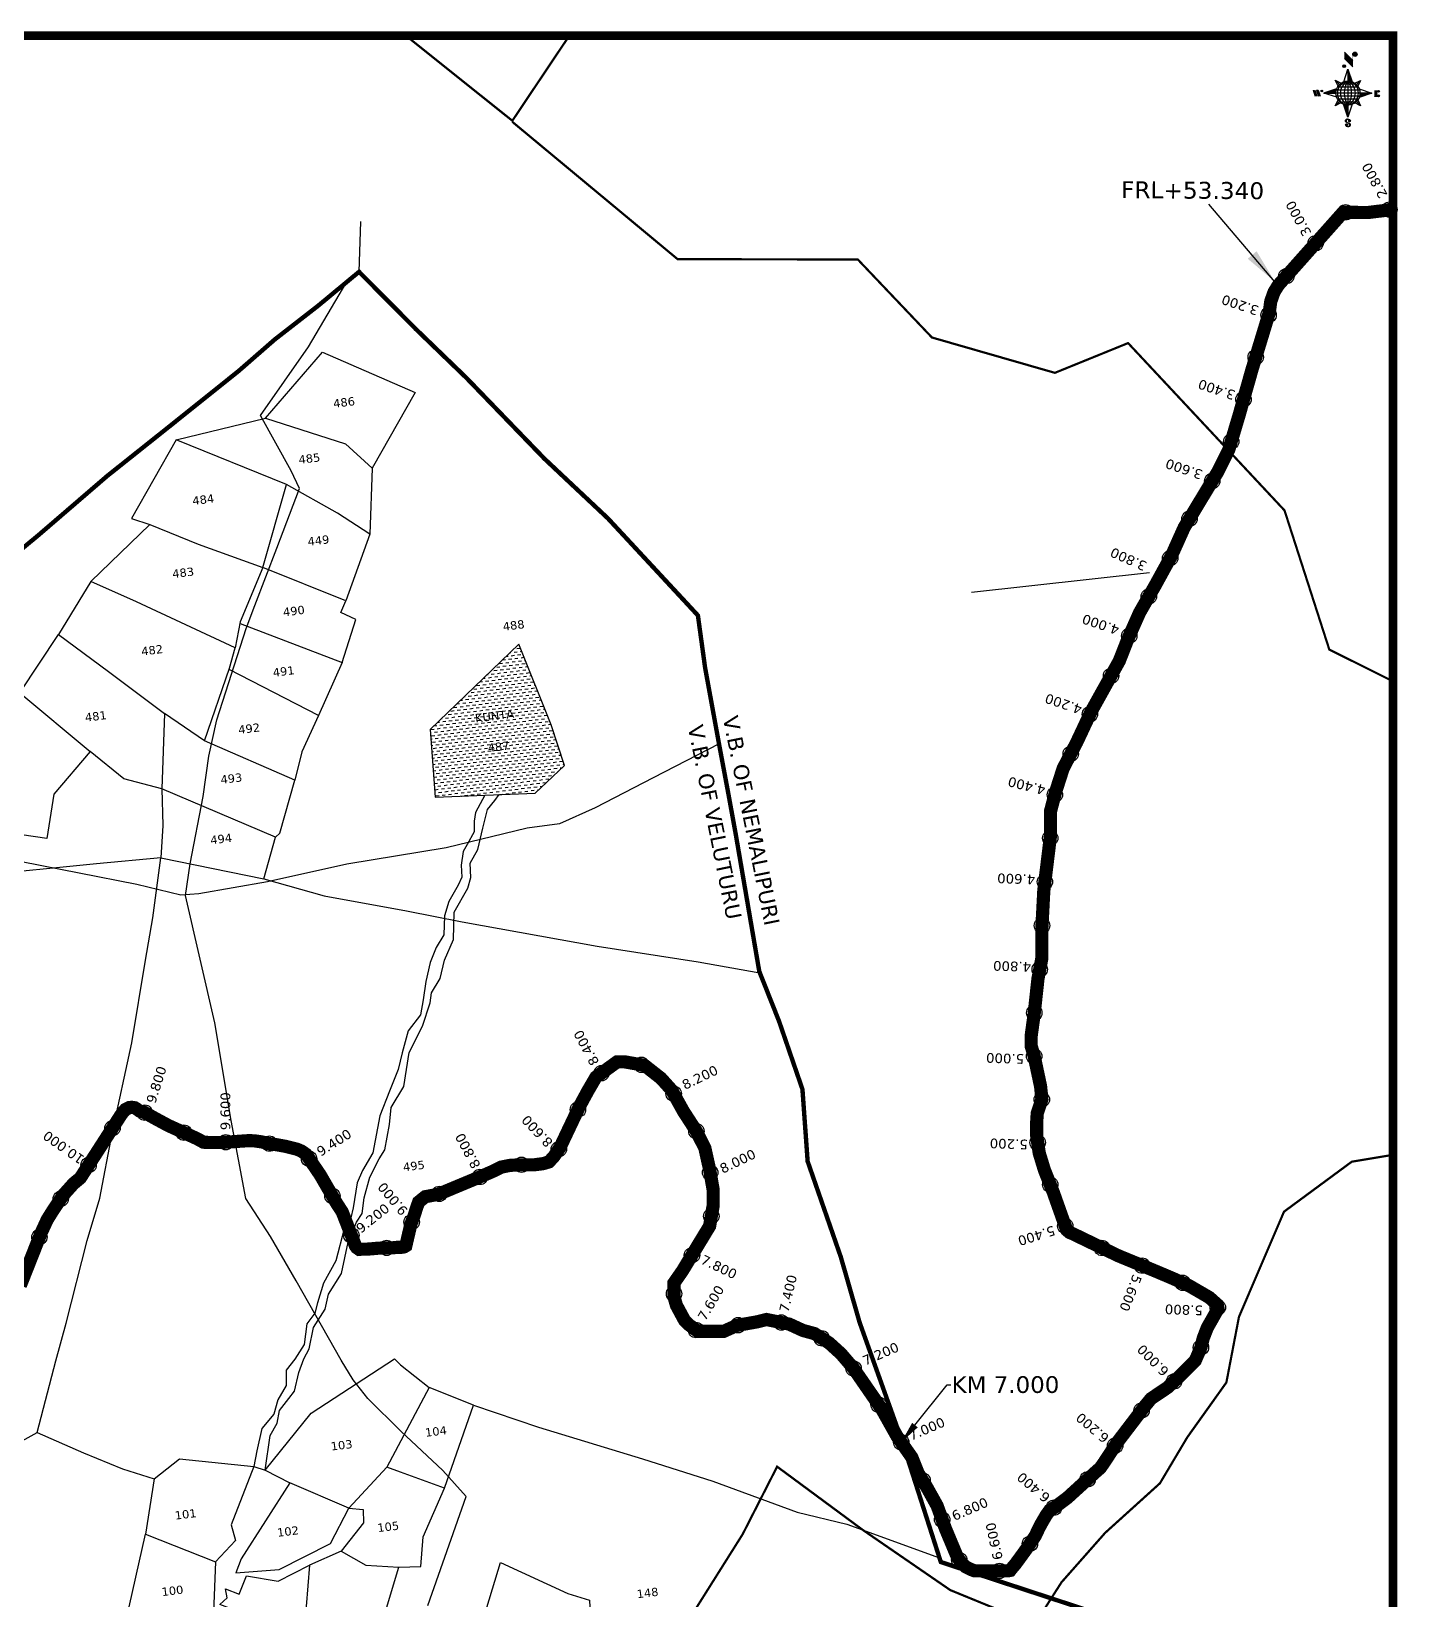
# Model space of a CAD drawing. Header units: inches. Extents: x 390077 to 397592, y 1846625 to 1854066.
# Drawn here: x 394482 to 397592, y 1850499 to 1854066 of the extents above; entities that cross this region are included whole.
import ezdxf
from ezdxf import colors
from ezdxf.entities.mleader import LeaderData, LeaderLine
from ezdxf.math import Vec2, Vec3

# ---------------------------------------------------------------- set-up
doc = ezdxf.new("R2010")
doc.units = ezdxf.units.IN
doc.header["$MEASUREMENT"] = 0
doc.header["$PDMODE"] = 32
doc.header["$PDSIZE"] = 35
for name, color, linetype in [('BND', 6, 'Continuous'), ('bord', 1, 'Continuous'), ('FRL', 3, 'Continuous'), ('NALA', 4, 'Continuous'), ('points', 161, 'Continuous'), ('ROAD', 1, 'Continuous'), ('ROADS', 50, 'Continuous'), ('SY.AREA', 7, 'Continuous'), ('TEXT', 7, 'Continuous'), ('WATER', 4, 'Continuous')]:
    doc.layers.add(name, color=color, linetype=linetype)
doc.styles.get("Standard").update_dxf_attribs({"font": 'verdana.ttf'})
doc.dimstyles.get("Standard").update_dxf_attribs({"dimtxt": 0.18, "dimasz": 0.18, "dimexe": 0.18, "dimexo": 0.0625, "dimgap": 0.09, "dimtad": 0, "dimtih": 1, "dimtoh": 1, "dimdec": 4, "dimzin": 0, "dimdsep": 46, "dimtxsty": 'Standard', "dimcen": 0.09, "dimadec": 0, "dimazin": 0, "dimtfac": 1, "dimtdec": 4, "dimtofl": 0, "dimtmove": 0, "dimatfit": 3, "dimfxl": 1, "dimtolj": 1, "dimtzin": 0, "dimarcsym": 0})
pattern_1 = [(267.297113149, (-8720374.938, 50637915.138), (10.5367255337, -0.497431438), [])]
pattern_2 = [(357.297113149, (-8720374.938, 50637915.138), (0.497431438, 10.5367255337), [])]

# ---------------------------------------------------------------- blocks, each defined once
blk = doc.blocks.new('*X23')
at = {"color": 0, "linetype": 'Continuous'}
for p, q in [((6321.6, 240.5), (6322.3, 241.2)), ((6321.6, 240.3), (6322.3, 241)), ((6321.6, 240.1), (6322.3, 240.8)), ((6321.6, 239.9), (6322.4, 240.7)), ((6321.6, 239.8), (6322.4, 240.6)), ((6321.6, 239.6), (6322.5, 240.5)), ((6321.6, 239.4), (6322.5, 240.3)), ((6321.6, 239.2), (6322.6, 240.2)), ((6321.7, 239.1), (6322.6, 240.1)), ((6321.8, 240.8), (6322.4, 241.4)), ((6321.8, 239), (6322.7, 240)), ((6321.8, 239), (6322.8, 239.9)), ((6321.9, 238.9), (6322.9, 239.8)), ((6322, 238.8), (6323, 239.7)), ((6322.1, 241.3), (6322.4, 241.6)), ((6322.1, 238.7), (6323.1, 239.6)), ((6322.2, 238.6), (6323.1, 239.6)), ((6322.3, 238.5), (6323.2, 239.5)), ((6322.4, 238.5), (6323.3, 239.4)), ((6322.5, 238.4), (6323.4, 239.3)), ((6322.7, 238.4), (6323.6, 239.3)), ((6322.8, 238.3), (6323.7, 239.2)), ((6322.9, 238.3), (6323.8, 239.1)), ((6323.1, 238.2), (6323.9, 239.1)), ((6323.2, 238.2), (6324, 239)), ((6323.3, 238.2), (6324.2, 239)), ((6323.5, 238.1), (6324.3, 238.9)), ((6323.7, 238.1), (6324.4, 238.9)), ((6323.8, 238.1), (6324.6, 238.8)), ((6324.1, 238.2), (6324.7, 238.8)), ((6324.3, 238.3), (6324.9, 238.8)), ((6324.6, 238.3), (6325.1, 238.8)), ((6324.8, 238.4), (6325.2, 238.8)), ((6325.1, 238.5), (6325.4, 238.8)), ((6325.4, 238.6), (6325.6, 238.8))]:
    blk.add_line(p, q, dxfattribs=at)
blk = doc.blocks.new('*X22')
at = {"color": 0, "linetype": 'Continuous'}
for p, q in [((6324.4, 240.3), (6324.5, 240.4)), ((6324.6, 240.3), (6324.8, 240.5)), ((6324.7, 240.2), (6325, 240.5)), ((6324.8, 240.2), (6325.2, 240.6)), ((6325, 240.1), (6325.5, 240.6)), ((6325.1, 240.1), (6325.6, 240.6)), ((6325.2, 240), (6325.8, 240.6)), ((6325.3, 240), (6326, 240.6)), ((6325.4, 239.9), (6326.1, 240.6)), ((6325.5, 239.8), (6326.2, 240.5)), ((6325.6, 239.8), (6326.3, 240.5)), ((6325.7, 239.7), (6326.5, 240.4)), ((6325.9, 239.6), (6326.6, 240.3)), ((6326, 239.5), (6326.7, 240.3)), ((6326, 239.4), (6326.8, 240.2)), ((6326.1, 239.3), (6327, 240.2)), ((6326.2, 239.3), (6327.1, 240.1)), ((6326.3, 239.2), (6327.1, 240)), ((6326.4, 239.1), (6327.2, 239.9)), ((6326.5, 239), (6327.3, 239.8)), ((6326.5, 238.9), (6327.4, 239.7)), ((6326.6, 238.8), (6327.5, 239.6)), ((6326.7, 238.7), (6327.5, 239.5)), ((6326.8, 238.6), (6327.6, 239.4)), ((6326.8, 238.5), (6327.7, 239.3)), ((6326.8, 236.5), (6327.4, 237)), ((6326.9, 238.3), (6327.8, 239.2)), ((6326.9, 238.2), (6327.9, 239.1)), ((6326.9, 236.8), (6327.6, 237.4)), ((6327, 238.1), (6327.8, 239)), ((6327, 237.9), (6327.8, 238.8)), ((6327, 237.8), (6327.8, 238.6)), ((6327, 237.6), (6327.8, 238.4)), ((6327, 237.4), (6327.8, 238.2)), ((6327, 237.3), (6327.8, 238)), ((6327, 237.1), (6327.8, 237.9))]:
    blk.add_line(p, q, dxfattribs=at)
blk = doc.blocks.new('H')
at = {"layer": 'bord', "extrusion": (0.000427885, 0.004792, 0.999988)}
h = blk.add_hatch(dxfattribs=at)
h.set_pattern_fill('LINE', color=8, scale=84.387686, angle=-2.7029, style=0)
h.set_pattern_definition(pattern_2)
h.paths.add_polyline_path([(-492, 786, -0.090992), (-448, 775), (-486, 912)])
h = blk.add_hatch(dxfattribs=at)
h.set_pattern_fill('LINE', color=8, scale=84.387686, angle=-92.7029, style=0)
h.set_pattern_definition(pattern_1)
h.paths.add_polyline_path([(-625, 665, -0.090992), (-615, 710), (-751, 671)])
h = blk.add_hatch(dxfattribs=at)
h.set_pattern_fill('LINE', color=8, scale=84.387686, angle=-2.7029, style=0)
h.set_pattern_definition(pattern_2)
h.paths.add_polyline_path([(-504, 533, -0.090992), (-549, 543), (-510, 406)])
h = blk.add_hatch(dxfattribs=at)
h.set_pattern_fill('LINE', color=8, scale=84.387686, angle=-92.7029, style=0)
h.set_pattern_definition(pattern_1)
h.paths.add_polyline_path([(-246, 647), (-372, 653, -0.090992), (-382, 609)])
for p, q in [((-519, 1020, -1217), (-435, 927, -1216)), ((-516, 1087, -1217), (-432, 994, -1217)), ((-538, 774, -1216), (-487, 906, -1216)), ((-487, 906, -1216), (-493, 780, -1216)), ((-487, 906, -1216), (-448, 769, -1216)), ((-865, 701, -1215), (-847, 638, -1215)), ((-847, 700, -1215), (-829, 637, -1215)), ((-829, 699, -1215), (-811, 636, -1215)), ((-829, 699, -1215), (-811, 698, -1215)), ((-811, 698, -1215), (-794, 635, -1215)), ((-752, 665, -1215), (-615, 704, -1215)), ((-752, 665, -1215), (-625, 659, -1215)), ((-619, 614, -1215), (-752, 665, -1215)), ((-627, 794, -1216), (-567, 760, -1216)), ((-627, 794, -1216), (-584, 747, -1215)), ((-599, 731, -1215), (-627, 794, -1216)), ((-421, 753, -1216), (-359, 781, -1216)), ((-359, 781, -1216), (-405, 739, -1216)), ((-359, 781, -1216), (-392, 721, -1215)), ((-379, 693, -1215), (-246, 641, -1215)), ((-213, 669, -1215), (-217, 601, -1215)), ((-197, 600, -1215), (-194, 668, -1215)), ((-639, 526, -1214), (-606, 585, -1215)), ((-639, 526, -1214), (-593, 568, -1215)), ((-577, 553, -1215), (-639, 526, -1214)), ((-511, 400, -1214), (-549, 537, -1214)), ((-460, 533, -1215), (-511, 400, -1214)), ((-505, 527, -1214), (-511, 400, -1214)), ((-371, 513, -1214), (-431, 546, -1215)), ((-371, 513, -1214), (-414, 560, -1215)), ((-399, 576, -1215), (-371, 513, -1214)), ((-246, 641, -1215), (-383, 603, -1215)), ((-373, 647, -1215), (-246, 641, -1215))]:
    blk.add_line(p, q, dxfattribs=at)
at = {"layer": 'bord', "color": 8, "linetype": 'ByBlock', "extrusion": (0.000427885, 0.004792, 0.999988)}
for p, q in [((-375, 679, -1215), (-620, 691, -1215)), ((-386, 711, -1215), (-605, 722, -1215)), ((-411, 744, -1216), (-578, 752, -1216)), ((-493, 780, -1216), (-505, 527, -1214)), ((-373, 647, -1215), (-625, 659, -1215)), ((-378, 616, -1215), (-623, 628, -1215)), ((-392, 585, -1215), (-611, 595, -1215)), ((-420, 555, -1215), (-587, 562, -1215))]:
    blk.add_line(p, q, dxfattribs=at)
at = {"layer": 'bord', "extrusion": (0.000427885, 0.004792, 0.999988), "elevation": -1212}
for points, const_width in [([(-522, 960), (-516, 1093)], 1.61), ([(-434, 933), (-428, 1066)], 1.61), ([(-870, 707), (-846, 706)], 0.642), ([(-829, 643), (-821, 678)], 0.642), ([(-793, 641), (-782, 694)], 0.642), ([(-223, 676), (-174, 673)], 0.706), ([(-829, 643), (-855, 644)], 0.642), ([(-811, 642), (-784, 641)], 0.642), ([(-177, 605), (-226, 607)], 0.706), ([(-195, 645), (-185, 644)], 0.706)]:
    blk.add_lwpolyline(points, dxfattribs=dict(at, const_width=const_width))
for points, const_width in [([(-414, 1073, 1), (-398, 1058, 1)], 22.3), ([(-530, 950, 1), (-520, 939, 1)], 14.8), ([(-776, 697, 1), (-769, 690, 1)], 8.9), ([(-178, 667, 1), (-171, 660, 1)], 9.79), ([(-180, 618, 1), (-173, 611, 1)], 9.79), ([(-490, 362, 1), (-498, 369, 1)], 11.1), ([(-525, 322, 1), (-533, 329, 1)], 11.1)]:
    blk.add_lwpolyline(points, format="xyb", close=True, dxfattribs=dict(at, const_width=const_width))
for points in [[(-537, 317), (-531, 310), (-520, 307), (-505, 307), (-494, 310), (-486, 318), (-487, 326), (-491, 333), (-494, 336), (-503, 341), (-522, 347), (-530, 352), (-534, 355), (-537, 363), (-537, 373), (-530, 381), (-520, 384), (-504, 384), (-493, 380), (-487, 373)], [(-522, 348), (-526, 354), (-528, 361), (-528, 371), (-526, 375), (-521, 381), (-515, 384)], [(-505, 307), (-499, 312), (-497, 319), (-497, 327), (-501, 335), (-509, 343)]]:
    blk.add_lwpolyline(points, dxfattribs=at)
at = {"layer": 'bord', "extrusion": (0.000427885, 0.004792, 0.999988)}
for centre, radius in [((-406, 1065, -1212), 22.3), ((-525, 944, -1212), 14.8), ((-773, 694, -1212), 8.9), ((-498, 659, -1212), 127), ((-174, 663, -1212), 9.79), ((-177, 615, -1212), 9.79), ((-494, 365, -1212), 11.1), ((-529, 325, -1212), 11.1)]:
    blk.add_circle(centre, radius, dxfattribs=at)
at = {"layer": 'bord', "color": 8, "linetype": 'ByBlock', "extrusion": (0.000427885, 0.004792, 0.999988)}
for centre, radius, start, end in [((-482, 658, -1212), 128, 94.9254, 259.6691), ((-437, 656, -1212), 141, 113.2864, 241.308), ((-316, 651, -1212), 222, 142.5892, 212.0053), ((-560, 662, -1212), 141, 293.2864, 61.308), ((-681, 668, -1212), 222, 322.5892, 32.0053), ((-515, 660, -1212), 128, 274.9254, 79.6691)]:
    blk.add_arc(centre, radius, start, end, dxfattribs=at)
at = {"layer": 'bord', "extrusion": (0.000427885, 0.004792, 0.999988)}
for points in [[(-516, 1093, -1212), (-431, 1000, -1212), (-519, 1026, -1212), (-434, 933, -1212)], [(-864, 707, -1212), (-846, 706, -1212), (-846, 644, -1212), (-829, 643, -1212)], [(-829, 705, -1212), (-811, 704, -1212), (-811, 642, -1212), (-793, 641, -1212)], [(-193, 674, -1212), (-197, 606, -1212), (-213, 675, -1212), (-216, 607, -1212)]]:
    blk.add_solid(points, dxfattribs=at)
at = {"layer": 'bord', "extrusion": (0.000427885, 0.004792, 0.999988), "xscale": 7.977342409717546, "yscale": 7.977342408231451, "zscale": 7.977342408476333, "rotation": 138.0840426661453}
for name, p in [('*X22', (38301, -31929, -1212)), ('*X23', (38314, -31951, -1212))]:
    blk.add_blockref(name, p, dxfattribs=at)

msp = doc.modelspace()

# ---------------------------------------------------------------- hatches: boundary and pattern name
at = {"layer": 'WATER'}
h = msp.add_hatch(dxfattribs=at)
h.set_pattern_fill('DASH', color=256, scale=2.271984, angle=7.0208, style=0)
h.set_pattern_definition([(7.02084, (390503.155, 1846302.0774), (6.277746, 8.0411745), [7.213549, -7.213549])])
h.paths.add_polyline_path([(395589.5, 1852672.3), (395388.1, 1852478.8), (395399.6, 1852324.7), (395626.7, 1852333.8), (395693.3, 1852396.8), (395663, 1852489.4)])
h.paths.add_polyline_path([(395487.2, 1852488.7), (395585.8, 1852500.9), (395582.3, 1852529.5), (395483.7, 1852517.4)], flags=24)
h.paths.add_polyline_path([(395516.1, 1852421.3), (395569.5, 1852427.9), (395566, 1852456.6), (395512.6, 1852450.1)], flags=24)

# ---------------------------------------------------------------- linework, layer by layer
at = {"color": 0, "const_width": 20}
msp.add_lwpolyline([(390086.8, 1854056.4), (397577.3, 1854056.4), (397577.3, 1846635), (390086.8, 1846635)], close=True, dxfattribs=at)
at = {"const_width": 0.175}
msp.add_lwpolyline([(397577.3, 1854056.4), (397363.4, 1854056.4), (397363.4, 1853824), (397577.3, 1853824)], close=True, dxfattribs=at)
at = {"color": 190}
msp.add_lwpolyline([(397024, 1852835), (396619.3, 1852789.8)], dxfattribs=at)
at = {"layer": 'BND'}
msp.add_lwpolyline([(395226.5, 1853519.5), (395230.4, 1853633.6)], dxfattribs=at)
at = {"layer": 'BND', "lineweight": 30, "const_width": 10}
msp.add_lwpolyline([(394396.3, 1852836.5), (394498.2, 1852921), (394653.9, 1853055.1), (394796.2, 1853168.5), (394952.5, 1853293.7), (395034.9, 1853365.6), (395134.1, 1853442.8), (395226.5, 1853519.5), (395356.1, 1853388.8), (395470.4, 1853278.4), (395648.1, 1853094.3), (395792.6, 1852958.3), (395996.9, 1852738), (396013.3, 1852618.8), (396045, 1852445.2), (396065.5, 1852335.9), (396082.9, 1852240.5), (396136.4, 1851928.5), (396181.3, 1851815.2), (396234.6, 1851660), (396246.4, 1851496.2), (396321.9, 1851278.4), (396364.6, 1851129.6), (396460.5, 1850861.6), (396549.2, 1850584.8), (396886.7, 1850473.8)], dxfattribs=at)
at = {"layer": 'BND', "lineweight": 30}
msp.add_lwpolyline([(395226.5, 1853519.5), (395226.5, 1853519.5)], dxfattribs=at)
at = {"layer": 'FRL', "color": 84, "const_width": 30}
msp.add_lwpolyline([(394456.4, 1851213.9), (394503.3, 1851332.6), (394517.6, 1851363.7), (394530.6, 1851384.5), (394554, 1851419.5), (394577.3, 1851445.5), (394592.9, 1851458.5), (394684.7, 1851600.9), (394689.8, 1851608), (394695.4, 1851614.1), (394704.5, 1851618.6), (394709.6, 1851619.1), (394716.7, 1851618.1), (394722.8, 1851614.1), (394727.9, 1851610.5), (394737.5, 1851608), (394765.4, 1851592.5), (394792.3, 1851578), (394858.4, 1851547.7), (394873, 1851539.7), (394887.6, 1851539), (394912.5, 1851539), (394976.9, 1851543.4), (394990.8, 1851542.6), (395005.4, 1851540.4), (395017.1, 1851537.5), (395039.8, 1851533.9), (395060.2, 1851530.2), (395085.8, 1851523.7), (395096, 1851519.3), (395106.3, 1851512), (395137.8, 1851465.9), (395175.1, 1851401.5), (395188.3, 1851381.1), (395216, 1851310.1), (395218.2, 1851304.1), (395221, 1851300), (395226.9, 1851295.9), (395232.4, 1851296.4), (395242.9, 1851296.4), (395255.2, 1851297.3), (395270.3, 1851298.7), (395279.9, 1851299.1), (395292.7, 1851299.6), (395303.2, 1851299.6), (395312.3, 1851300.5), (395318.3, 1851300.5), (395325.6, 1851300.9), (395329.2, 1851301.8), (395332.9, 1851304.1), (395344.4, 1851353.6), (395351.9, 1851373.1), (395357.4, 1851390.7), (395362.1, 1851403.7), (395376.9, 1851415.7), (395406.7, 1851421.3), (395500.8, 1851460.6), (395531.3, 1851473.8), (395549.8, 1851483.1), (395569.7, 1851487), (395592.2, 1851488.4), (395625.3, 1851488.4), (395645.1, 1851491), (395658.4, 1851495), (395670.3, 1851508.2), (395683.5, 1851528), (395727.3, 1851620.5), (395746.2, 1851655.4), (395765, 1851687.7), (395813.5, 1851722.7), (395829.6, 1851722.7), (395875.4, 1851714.6), (395913.1, 1851685), (395937.3, 1851658.1), (395964.2, 1851609.7), (395993.8, 1851564), (396012.7, 1851526.4), (396023.5, 1851478), (396031.5, 1851432.2), (396031.5, 1851394.6), (396023.5, 1851348.9), (395961.5, 1851246.7), (395942.7, 1851219.8), (395942.7, 1851187.5), (395948.1, 1851168.7), (395966.9, 1851133.8), (395975, 1851125.7), (395996.5, 1851109.6), (396028.8, 1851109.6), (396055.8, 1851109.6), (396085.4, 1851123), (396131.1, 1851131.1), (396152.7, 1851136.5), (396204.4, 1851126), (396235.6, 1851111.6), (396262, 1851104.4), (396295.6, 1851082.8), (396322, 1851058.8), (396350.8, 1851025.3), (396416, 1850930.8), (396449.6, 1850870.9), (396483.2, 1850823), (396497.6, 1850787), (396516.8, 1850755.9), (396540.8, 1850712.7), (396560, 1850660), (396586.2, 1850597.4), (396591.5, 1850588.7), (396598.5, 1850580.5), (396605.6, 1850574), (396618.5, 1850567.6), (396626.1, 1850564.7), (396638.4, 1850564.7), (396650.1, 1850564.7), (396665.9, 1850564.7), (396677, 1850564.7), (396684.7, 1850564.7), (396694.6, 1850564.7), (396701.1, 1850564.7), (396706.9, 1850565.8), (396711, 1850571.1), (396718.6, 1850579.9), (396728, 1850592.7), (396745, 1850616.2), (396764.2, 1850644.9), (396770.9, 1850659.1), (396776.8, 1850670.8), (396788.5, 1850690.8), (396796.8, 1850702.5), (396810.2, 1850710.8), (396836.9, 1850730.9), (396904.5, 1850792.6), (396911.8, 1850798.9), (396920.2, 1850810.9), (396951, 1850857.9), (397013.9, 1850940.4), (397027.1, 1850956.4), (397065, 1850982), (397092.4, 1851007.5), (397127.4, 1851042.5), (397140.7, 1851073.1), (397145.5, 1851093), (397154.9, 1851117.5), (397179.5, 1851161), (397177.6, 1851170.5), (397159.7, 1851186.5), (397114.2, 1851213), (397076.4, 1851230), (397038.5, 1851246.1), (396952.2, 1851281.7), (396848.6, 1851331.8), (396842.2, 1851334.4), (396835.8, 1851339.8), (396831.6, 1851350.4), (396804.4, 1851427.1), (396784.7, 1851476.5), (396773, 1851514.8), (396766.9, 1851556.1), (396766.9, 1851581.9), (396768.4, 1851605.4), (396779, 1851637.2), (396776, 1851666.8), (396761.3, 1851736.2), (396754.7, 1851758.1), (396754.7, 1851782.3), (396761.3, 1851830.7), (396770.1, 1851912), (396778.9, 1851958.1), (396778.9, 1852026.2), (396783.3, 1852111.9), (396798.7, 1852238.2), (396798.7, 1852293.1), (396809.7, 1852334.9), (396827.3, 1852389.8), (396858.1, 1852449.2), (396891.1, 1852519.5), (396955, 1852634.5), (396974.8, 1852685.1), (397001.2, 1852744.4), (397036.4, 1852805.9), (397073.8, 1852874.1), (397102.4, 1852937.8), (397178.7, 1853064.4), (397203.7, 1853114.2), (397227.1, 1853192.7), (397243, 1853249), (397256.5, 1853296.7), (397295.7, 1853425.6), (397299.4, 1853452.5), (397306.8, 1853473.3), (397316.6, 1853489.2), (397464, 1853655), (397519.5, 1853654.3), (397565.5, 1853659.9), (397577.3, 1853663.8)], dxfattribs=at)
at = {"layer": 'FRL', "color": 82}
msp.add_lwpolyline([(397577.3, 1853663.8), (397565.5, 1853659.9), (397519.5, 1853654.3), (397464, 1853655), (397316.6, 1853489.2), (397306.8, 1853473.3), (397299.4, 1853452.5), (397295.7, 1853425.6), (397256.5, 1853296.7), (397243, 1853249), (397227.1, 1853192.7), (397203.7, 1853114.2), (397178.7, 1853064.4), (397102.4, 1852937.8), (397073.8, 1852874.1), (397036.4, 1852805.9), (397001.2, 1852744.4), (396974.8, 1852685.1), (396955, 1852634.5), (396891.1, 1852519.5), (396858.1, 1852449.2), (396827.3, 1852389.8), (396809.7, 1852334.9), (396798.7, 1852293.1), (396798.7, 1852238.2), (396783.3, 1852111.9), (396778.9, 1852026.2), (396778.9, 1851958.1), (396770.1, 1851912), (396761.3, 1851830.7), (396754.7, 1851782.3), (396754.7, 1851758.1), (396761.3, 1851736.2), (396776, 1851666.8), (396779, 1851637.2), (396768.4, 1851605.4), (396766.9, 1851581.9), (396766.9, 1851556.1), (396773, 1851514.8), (396784.7, 1851476.5), (396804.4, 1851427.1), (396831.6, 1851350.4), (396835.8, 1851339.8), (396842.2, 1851334.4), (396848.6, 1851331.8), (396952.2, 1851281.7), (397038.5, 1851246.1), (397076.4, 1851230), (397114.2, 1851213), (397159.7, 1851186.5), (397177.6, 1851170.5), (397179.5, 1851161), (397154.9, 1851117.5), (397145.5, 1851093), (397140.7, 1851073.1), (397127.4, 1851042.5), (397092.4, 1851007.5), (397065, 1850982), (397027.1, 1850956.4), (397013.9, 1850940.4), (396951, 1850857.9), (396920.2, 1850810.9), (396911.8, 1850798.9), (396904.5, 1850792.6), (396836.9, 1850730.9), (396810.2, 1850710.8), (396796.8, 1850702.5), (396788.5, 1850690.8), (396776.8, 1850670.8), (396770.9, 1850659.1), (396764.2, 1850644.9), (396745, 1850616.2), (396728, 1850592.7), (396718.6, 1850579.9), (396711, 1850571.1), (396706.9, 1850565.8), (396701.1, 1850564.7), (396694.6, 1850564.7), (396684.7, 1850564.7), (396677, 1850564.7), (396665.9, 1850564.7), (396650.1, 1850564.7), (396638.4, 1850564.7), (396626.1, 1850564.7), (396618.5, 1850567.6), (396605.6, 1850574), (396598.5, 1850580.5), (396591.5, 1850588.7), (396586.2, 1850597.4), (396560, 1850660), (396540.8, 1850712.7), (396516.8, 1850755.9), (396497.6, 1850787), (396483.2, 1850823), (396449.6, 1850870.9), (396416, 1850930.8), (396350.8, 1851025.3), (396322, 1851058.8), (396295.6, 1851082.8), (396262, 1851104.4), (396235.6, 1851111.6), (396204.4, 1851126), (396152.7, 1851136.5), (396131.1, 1851131.1), (396085.4, 1851123), (396055.8, 1851109.6), (396028.8, 1851109.6), (395996.5, 1851109.6), (395975, 1851125.7), (395966.9, 1851133.8), (395948.1, 1851168.7), (395942.7, 1851187.5), (395942.7, 1851219.8), (395961.5, 1851246.7), (396023.5, 1851348.9), (396031.5, 1851394.6), (396031.5, 1851432.2), (396023.5, 1851478), (396012.7, 1851526.4), (395993.8, 1851564), (395964.2, 1851609.7), (395937.3, 1851658.1), (395913.1, 1851685), (395875.4, 1851714.6), (395829.6, 1851722.7), (395813.5, 1851722.7), (395765, 1851687.7), (395746.2, 1851655.4), (395727.3, 1851620.5), (395683.5, 1851528), (395670.3, 1851508.2), (395658.4, 1851495), (395645.1, 1851491), (395625.3, 1851488.4), (395592.2, 1851488.4), (395569.7, 1851487), (395549.8, 1851483.1), (395531.3, 1851473.8), (395500.8, 1851460.6), (395406.7, 1851421.3), (395376.9, 1851415.7), (395362.1, 1851403.7), (395357.4, 1851390.7), (395351.9, 1851373.1), (395344.4, 1851353.6), (395332.9, 1851304.1), (395329.2, 1851301.8), (395325.6, 1851300.9), (395318.3, 1851300.5), (395312.3, 1851300.5), (395303.2, 1851299.6), (395292.7, 1851299.6), (395279.9, 1851299.1), (395270.3, 1851298.7), (395255.2, 1851297.3), (395242.9, 1851296.4), (395232.4, 1851296.4), (395226.9, 1851295.9), (395221, 1851300), (395218.2, 1851304.1), (395216, 1851310.1), (395188.3, 1851381.1), (395175.1, 1851401.5), (395137.8, 1851465.9), (395106.3, 1851512), (395096, 1851519.3), (395085.8, 1851523.7), (395060.2, 1851530.2), (395039.8, 1851533.9), (395017.1, 1851537.5), (395005.4, 1851540.4), (394990.8, 1851542.6), (394976.9, 1851543.4), (394912.5, 1851539), (394887.6, 1851539), (394873, 1851539.7), (394858.4, 1851547.7), (394792.3, 1851578), (394765.4, 1851592.5), (394737.5, 1851608), (394727.9, 1851610.5), (394722.8, 1851614.1), (394716.7, 1851618.1), (394709.6, 1851619.1), (394704.5, 1851618.6), (394695.4, 1851614.1), (394689.8, 1851608), (394684.7, 1851600.9), (394592.9, 1851458.5), (394577.3, 1851445.5), (394554, 1851419.5), (394530.6, 1851384.5), (394517.6, 1851363.7), (394503.3, 1851332.6), (394456.4, 1851213.9)], dxfattribs=at)
at = {"layer": 'NALA'}
for points in [[(395512.5, 1852329.2), (395491.5, 1852289.8), (395488.6, 1852269.8), (395488.6, 1852245.9), (395472.4, 1852217.1), (395463.1, 1852201.1), (395458.5, 1852170.1), (395460.2, 1852142.3), (395452.2, 1852124.6), (395430.5, 1852087.3), (395420.7, 1852054.7), (395418.9, 1852011.6), (395401.6, 1851982.6), (395388.5, 1851948.2), (395378.3, 1851905.2), (395372, 1851863.9), (395366.6, 1851829.4), (395338.3, 1851793.1), (395324.7, 1851743.1), (395315.7, 1851705), (395295.6, 1851655.5), (395273.8, 1851599.7), (395257.7, 1851515.6), (395234.6, 1851475.2), (395222.5, 1851447.5), (395213.5, 1851390.3), (395207.8, 1851368.1), (395192.5, 1851342.4), (395173.8, 1851269.8), (395146, 1851219.3), (395132.4, 1851174.6), (395125.8, 1851151.2), (395108, 1851126.3), (395101.8, 1851079.7), (395080.8, 1851046.1), (395060.5, 1851020.9), (395061.1, 1850986.4), (395041.9, 1850953.7), (395032.8, 1850920.9), (395005.2, 1850888.3), (394994.1, 1850838.1), (394987.5, 1850801.9)], [(395012.8, 1850794), (395024.4, 1850872.8), (395040, 1850901), (395045.5, 1850929.7), (395067.2, 1850956.8), (395079.5, 1850973.2), (395089.8, 1851015.6), (395100.9, 1851046.8), (395113.1, 1851069.7), (395123.3, 1851118), (395149.7, 1851160), (395156.9, 1851194.3), (395186.3, 1851241.4), (395194.5, 1851276.4), (395201.4, 1851312.5), (395221, 1851357.8), (395233.5, 1851377.8), (395238, 1851413.5), (395251.3, 1851460.5), (395272.5, 1851501.8), (395284.9, 1851522.4), (395295.6, 1851580.4), (395299.3, 1851618.4), (395328.2, 1851666.1), (395340.1, 1851743.9), (395370.4, 1851803.6), (395388.2, 1851857.1), (395391.4, 1851879.6), (395410.7, 1851912.3), (395420.6, 1851954), (395441.1, 1852000.6), (395443, 1852062.9), (395473.8, 1852117.4), (395480.4, 1852142), (395479.4, 1852174.1), (395496.6, 1852205.3), (395507.8, 1852254.3), (395518.7, 1852296.8), (395535.3, 1852317.3), (395545.1, 1852330.5)]]:
    msp.add_lwpolyline(points, dxfattribs=at)
at = {"layer": 'points'}
for p in [(397469.5, 1853654.9), (397569, 1853661.1), (397401.2, 1853584.4), (397334.8, 1853509.7), (397294.4, 1853421.1), (397265.2, 1853325.4), (397237.4, 1853229.4), (397209.4, 1853133.4), (397166.2, 1853043.6), (397114.6, 1852958), (397070.7, 1852868.3), (397022.1, 1852780.9), (396977.7, 1852691.4), (396936.2, 1852600.6), (396888.1, 1852513), (396844.5, 1852423), (396808.5, 1852330.1), (396797.9, 1852231.4), (396785.8, 1852132.1), (396779.2, 1852032.4), (396774.1, 1851932.9), (396761.7, 1851833.7), (395868.7, 1851715.8), (396761.5, 1851735.2), (395777.7, 1851696.8), (395941.8, 1851650.1), (396778.9, 1851636.8), (394739.5, 1851606.9), (395724.2, 1851613.9), (394665.9, 1851571.7), (394828.5, 1851561.4), (394923.5, 1851539.7), (395022.7, 1851536.6), (395993.5, 1851564.6), (396769.4, 1851538.8), (395112.9, 1851502.2), (395680.7, 1851523.9), (394611.7, 1851487.7), (395501.1, 1851460.7), (395595.8, 1851488.4), (396024.8, 1851470.5), (395408.8, 1851422.2), (396797.9, 1851443.3), (394548.4, 1851411.2), (395165.9, 1851417.4), (395346.2, 1851358.1), (396027.4, 1851371.4), (394499.9, 1851324.1), (395209.1, 1851327.7), (396832, 1851349.3), (395289.3, 1851299.4), (395983.5, 1851282.9), (396915.6, 1851299.3), (397007.1, 1851259), (397099.1, 1851219.8), (395942.7, 1851195), (397178.9, 1851163.9), (395992.5, 1851112.6), (396088.5, 1851123.6), (396186.5, 1851129.6), (396278.8, 1851093.6), (397140.6, 1851072.8), (396350.9, 1851025.1), (397079.6, 1850995.6), (396407.7, 1850942.8), (397005.7, 1850929.6), (396459.2, 1850857.2), (396945.6, 1850849.7), (396507.8, 1850770.5), (396882.9, 1850772.8), (396552.3, 1850681.2), (396806.5, 1850708.5), (396751.8, 1850626.4), (396591.1, 1850589.3), (396682.5, 1850564.7)]:
    msp.add_point(p, dxfattribs=at)
at = {"layer": 'ROAD'}
for points in [[(394842.8, 1852172.9), (394871.8, 1852326.3), (394885.2, 1852417.6), (394903, 1852500.7), (394969.8, 1852708.1), (394989.3, 1852760.3), (395039.8, 1852890.6), (395090.9, 1853026.4), (395071.9, 1853067.2), (395002.6, 1853192.7), (395111.6, 1853348.9), (395199.1, 1853496.8)], [(396044.9, 1852445.6), (395895.1, 1852368.6), (395763.2, 1852300.6), (395682, 1852264), (395608.8, 1852254.3), (395424.4, 1852209.6), (395198.5, 1852171.8), (395018.1, 1852132.2), (394862, 1852105), (394821.2, 1852101.3), (394721.2, 1852126.1), (394459.1, 1852177.8), (394278.1, 1852223.3), (394066.3, 1852261.2), (393918.3, 1852291.4), (393851.9, 1852308.9)], [(395383.1, 1850485.8), (395469.7, 1850734.1), (395417.3, 1850792.7), (395321.8, 1850882.4), (395246.8, 1850956.8), (395213, 1850999.1), (395186.2, 1851044.3), (395083.4, 1851224.1), (395025.1, 1851325.1), (394969.1, 1851411.8), (394936, 1851588.9), (394898.6, 1851811.3), (394831.7, 1852101.1), (394842.8, 1852172.9)]]:
    msp.add_lwpolyline(points, dxfattribs=at)
at = {"layer": 'ROADS', "color": 40, "const_width": 5}
for points in [[(395704.4, 1854056.4), (395575, 1853863.1), (395333.3, 1854056.4)], [(395704.4, 1854056.4), (395575, 1853863.1), (395333.3, 1854056.4)], [(395574.9, 1853860.7), (395950.6, 1853548.4), (396360.6, 1853547.4), (396529, 1853370.1), (396808.5, 1853289.7), (396975, 1853357.4), (397330.6, 1852976.8), (397432.4, 1852660.4), (397577.3, 1852588)], [(397577.3, 1851511.1), (397483.5, 1851495.4), (397329.4, 1851381.7), (397227, 1851142.4), (397198.4, 1850993.2), (397109.5, 1850868.5), (397047.3, 1850763.9), (396922.8, 1850651.2), (396823.5, 1850538.7), (396762.2, 1850442.5), (396570.7, 1850521), (396370.7, 1850658.6), (396177, 1850801.8), (396098.8, 1850648.3), (395990.5, 1850476.1)]]:
    msp.add_lwpolyline(points, dxfattribs=at)
at = {"layer": 'SY.AREA'}
for points in [[(395014, 1853186.5), (395143.5, 1853337.1), (395354.2, 1853244.7), (395256.3, 1853072.9)], [(394811, 1853137.6), (395014, 1853186.5), (395195.6, 1853128), (395256.3, 1853072.9), (395250.7, 1852922.5), (395177.4, 1852970.7), (395061.7, 1853035.7)], [(395007.5, 1852847.2), (395061.7, 1853035.7), (394811, 1853137.6), (394708.9, 1852958.4), (394751, 1852945)], [(394616.9, 1852815), (394751, 1852945), (394860.7, 1852899.7), (395007.5, 1852847.2), (394956.5, 1852723.1), (394944.7, 1852664.1)], [(395250.7, 1852922.5), (395196.4, 1852771.1), (395007.5, 1852847.2)], [(394874.8, 1852452.4), (394931.9, 1852618.3), (394944.7, 1852664.1), (394720.3, 1852768.5), (394616.9, 1852815), (394543.5, 1852694.2)], [(394955.9, 1852719.8), (395188.3, 1852630.8), (395219.5, 1852728.5), (395185.1, 1852744.7), (395196.4, 1852771.1)], [(394455.4, 1852562.2), (394543.5, 1852694.2), (394657, 1852610.1), (394783.9, 1852515.2)], [(395188.3, 1852630.8), (395134, 1852510), (394930.9, 1852615.2)], [(395036.2, 1852233.6), (395046.4, 1852242.4), (395080.2, 1852363.1), (394874.8, 1852452.4), (394783.9, 1852515.2), (394778.1, 1852343.7), (394692.1, 1852366.4), (394615.4, 1852428.1), (394532.6, 1852331.5), (394516.4, 1852230.3), (394376.3, 1852250.7), (394390.6, 1852384.1), (394330.6, 1852427.7), (394455.4, 1852562.2), (394615.4, 1852428.1)], [(395134, 1852510), (395096.2, 1852427.5), (395080.2, 1852363.1)], [(395009.8, 1852138.6), (395036.2, 1852233.6), (394778.1, 1852343.7), (394780.3, 1852260.3), (394776, 1852186.7)], [(393790.4, 1850441.4), (393984, 1850566.5), (394104.6, 1850653), (394259.8, 1850748.9), (394494.8, 1850879.2), (394537.3, 1851042.5), (394560.4, 1851128.2), (394608.2, 1851315.9), (394636.9, 1851412.5), (394665.1, 1851559.3), (394709.6, 1851765.6), (394741.2, 1851953.7), (394757.6, 1852050.3), (394776, 1852186.7), (394629.9, 1852172.6), (394355.1, 1852145.6), (394293.2, 1852137), (394218.9, 1852130.8), (393935.5, 1852110.5), (393640.2, 1852114.8)], [(394776, 1852186.7), (395009.8, 1852138.6), (395147.1, 1852100.4), (395334.4, 1852066), (395461.3, 1852040.9), (395767.7, 1851985.7), (395997.5, 1851950.1), (396137.7, 1851925.2)], [(395012.8, 1850794), (395117.3, 1850923.1), (395307.2, 1851046.8), (395320.7, 1851033.5), (395386.3, 1850981.8), (395289.6, 1850800.4), (395203.1, 1850707.2)], [(395420.9, 1850752.5), (395486.9, 1850941.7), (395386.3, 1850981.8)], [(395486.9, 1850941.7), (395634.6, 1850891.4), (395870.9, 1850819.3), (396030.5, 1850768.6), (396222.9, 1850698.5), (396335.3, 1850671.2), (396546, 1850594.7)], [(394494.8, 1850879.2), (394599.7, 1850833.1), (394688.8, 1850797), (394761, 1850774.2), (394740.7, 1850648.1)], [(394761, 1850774.2), (394818.1, 1850819.5), (394987.5, 1850801.9), (394935.8, 1850669.7), (394945.3, 1850633.9), (394900, 1850585.1)], [(394987.5, 1850801.9), (395012.8, 1850794), (395069.4, 1850764.8), (394958.5, 1850592.3), (394946.2, 1850560.3), (395045.1, 1850567.5), (395161.3, 1850626.7), (395203.1, 1850707.2), (395069.4, 1850764.8)], [(395185.8, 1850609.7), (395241.6, 1850578), (395317, 1850573.4), (395367.3, 1850574.6), (395372.2, 1850641.9), (395420.9, 1850752.5), (395320.9, 1850789.4), (395289.8, 1850800.9)], [(395203.1, 1850707.2), (395235.9, 1850704.4), (395236.5, 1850673.9), (395185.8, 1850609.7), (395114, 1850577.8)], [(394697.3, 1850452.9), (394740.7, 1850648.1), (394900, 1850585.1), (394895.7, 1850471.1), (394852.5, 1850423)], [(395488.3, 1850363.9), (395504.2, 1850439), (395548.2, 1850583.6), (395701.3, 1850513), (395750.5, 1850498.3), (395752.7, 1850449.4), (395741, 1850436.6), (395636.4, 1850410.5), (395504.2, 1850439)], [(394853.7, 1850369), (394855, 1850391.5), (394915.4, 1850412.1), (394932, 1850480), (394909.7, 1850488.2), (394926.9, 1850503.5), (394923, 1850523.5), (394953.7, 1850511.9), (394970.5, 1850553.5), (395042.3, 1850541.1), (395114, 1850577.8), (395098.4, 1850389.3), (394915.4, 1850412.1)], [(395098.4, 1850389.3), (395261.9, 1850388.7), (395317, 1850573.4)]]:
    msp.add_lwpolyline(points, dxfattribs=at)
msp.add_lwpolyline([(395399.6, 1852324.7), (395626.7, 1852333.8), (395693.3, 1852396.8), (395663, 1852489.4), (395589.5, 1852672.3), (395388.1, 1852478.8)], close=True, dxfattribs=at)

# ---------------------------------------------------------------- block references
at = {"xscale": 0.2155626768521142, "yscale": 0.2155626768521142, "zscale": 0.2155626768521142, "rotation": 2.5795868384526}
msp.add_blockref('H', (397588.5, 1853790.2, 261.8), dxfattribs=at)

# ---------------------------------------------------------------- texts
at = {"layer": 'points', "color": 1}
for s, rotation, p in [('2.800', 118.5227, (397565.6, 1853694.6)), ('3.000', 118.5227, (397392.5, 1853608)), ('3.200', 161.4014, (397274, 1853440.5)), ('3.400', 161.4014, (397220.7, 1853248.2)), ('3.600', 161.4014, (397146.5, 1853067.4)), ('3.800', 156.0704, (397019.7, 1852858.2)), ('4.000', 161.4014, (396957, 1852713.9)), ('4.200', 161.4014, (396872.5, 1852533.3)), ('4.400', 166.0279, (396788.9, 1852350.6)), ('4.600', 178.052, (396764.1, 1852148.2)), ('4.800', 178.052, (396754.8, 1851949.2)), ('8.400', 118.1559, (395773.2, 1851721.5)), ('5.000', 178.052, (396738.8, 1851739.8)), ('9.800', 72.3538, (394763.1, 1851626.1)), ('8.200', 25.7165, (395967.4, 1851658.6)), ('9.600', 89.9592, (394933.6, 1851567.1)), ('8.600', 133.2599, (395669, 1851540.6)), ('9.400', 32.4082, (395139, 1851506.5)), ('8.800', 117.9256, (395503.6, 1851486.8)), ('5.200', 178.052, (396747.2, 1851545.3)), ('8.000', 25.7165, (396053.2, 1851467.8)), ('9.000', 129.8497, (395339.1, 1851384.6)), ('9.200', 38.5807, (395230.5, 1851331.3)), ('5.400', 197.4172, (396804.7, 1851350.3)), ('7.800', 334.4064, (396001.1, 1851264.8)), ('7.400', 76.7595, (396202.6, 1851151.2)), ('5.600', 248.3729, (396986.6, 1851240.9)), ('7.600', 59.378, (396013.8, 1851131.6)), ('5.800', 178.052, (397145.3, 1851167.9)), ('7.200', 23.4453, (396377.1, 1851031.2)), ('6.000', 134.7979, (397069.7, 1851020.5)), ('7.000', 23.4453, (396481.9, 1850860.6)), ('6.200', 139.552, (396933.9, 1850870.2)), ('6.400', 139.552, (396799.9, 1850734.8)), ('6.800', 23.6211, (396580, 1850678.1)), ('6.600', 102.1435, (396690.3, 1850592.1))]:
    msp.add_text(s, height=22, rotation=rotation, dxfattribs=at).set_placement(p)
at = {"layer": 'points', "color": 6}
msp.add_text('10.000', height=22, rotation=144.5493, dxfattribs=at).set_placement((394604.1, 1851506.1))
at = {"layer": 'TEXT', "color": 5}
msp.add_text('FRL+53.340', height=38.49, rotation=359.5381, dxfattribs=at).set_placement((396958.7, 1853687.2))
at = {"layer": 'TEXT'}
for s, p in [('486', (395168.9, 1853210.2)), ('485', (395090.1, 1853082.5)), ('484', (394848.8, 1852989)), ('449', (395110.7, 1852896.1)), ('483', (394803.1, 1852822.8)), ('490', (395054.8, 1852735.8)), ('488', (395554.5, 1852703)), ('482', (394732.6, 1852646.5)), ('491', (395031.6, 1852598.3)), ('481', (394604.6, 1852496.2)), ('KUNTA', (395491.4, 1852494.4)), ('492', (394953.1, 1852468.2)), ('487', (395520.3, 1852427)), ('493', (394912.7, 1852354.7)), ('494', (394889.5, 1852217.2)), ('495', (395327.7, 1851473.5)), ('104', (395377.8, 1850869.6)), ('103', (395163.4, 1850838.3)), ('101', (394808.8, 1850681.1)), ('102', (395041.4, 1850642.1)), ('105', (395269.3, 1850652.8)), ('100', (394778.8, 1850507.2)), ('148', (395859, 1850502.3))]:
    msp.add_text(s, height=18.93, rotation=7.034, dxfattribs=at).set_placement(p)
at = {"layer": 'TEXT', "color": 6}
for s, p in [('V.B. OF NEMALIPURI', (396053.2, 1852505.8)), ('V.B. OF VELUTURU', (395973.7, 1852485))]:
    msp.add_text(s, height=35, rotation=281.4003, dxfattribs=at).set_placement(p)

# ---------------------------------------------------------------- leaders
at = {"color": 5}
msp.add_leader([(397308.8, 1853496.8), (397158.5, 1853673.7)], dimstyle='Standard', override={"dimasz": 80, "dimgap": 0.09, "dimtad": 0}, dxfattribs=at)
at = {"layer": 'TEXT', "color": 5}
ml = msp.add_multileader_mtext('Standard', dxfattribs=at)
ml.set_content('KM 7.000', color=5)
ml.set_leader_properties()
ml.build(insert=Vec2(0, 0))
ml.multileader.update_dxf_attribs({"arrow_head_size": 50})
ctx = ml.context
ctx.base_point, ctx.char_height, ctx.arrow_head_size, ctx.plane_origin = Vec3(396571.7, 1850988.1), 38, 50, Vec3(396737.2, 1851022)
notes = []
notes.append((ctx, [(0, (1, 1, 0), (396563.7, 1850988.1), (1, 0), 8, [(0, [(396459.2, 1850857.2)], 0, [])])]))
ctx.mtext.insert, ctx.mtext.flow_direction = Vec3(396573.7, 1851007.5), 5
for ctx, leaders in notes:
    for number, flags, end, landing, length, lines in leaders:
        leader = LeaderData()
        leader.index, (leader.has_last_leader_line, leader.has_dogleg_vector, leader.attachment_direction) = number, flags
        leader.last_leader_point, leader.dogleg_vector, leader.dogleg_length = Vec3(end), Vec3(landing), length
        for number, points, colour, breaks in lines:
            line = LeaderLine()
            line.index, line.vertices, line.color, line.breaks = number, Vec3.list(points), colors.encode_raw_color(colour), breaks
            leader.lines.append(line)
        ctx.leaders.append(leader)

doc.saveas('drawing.dxf')
